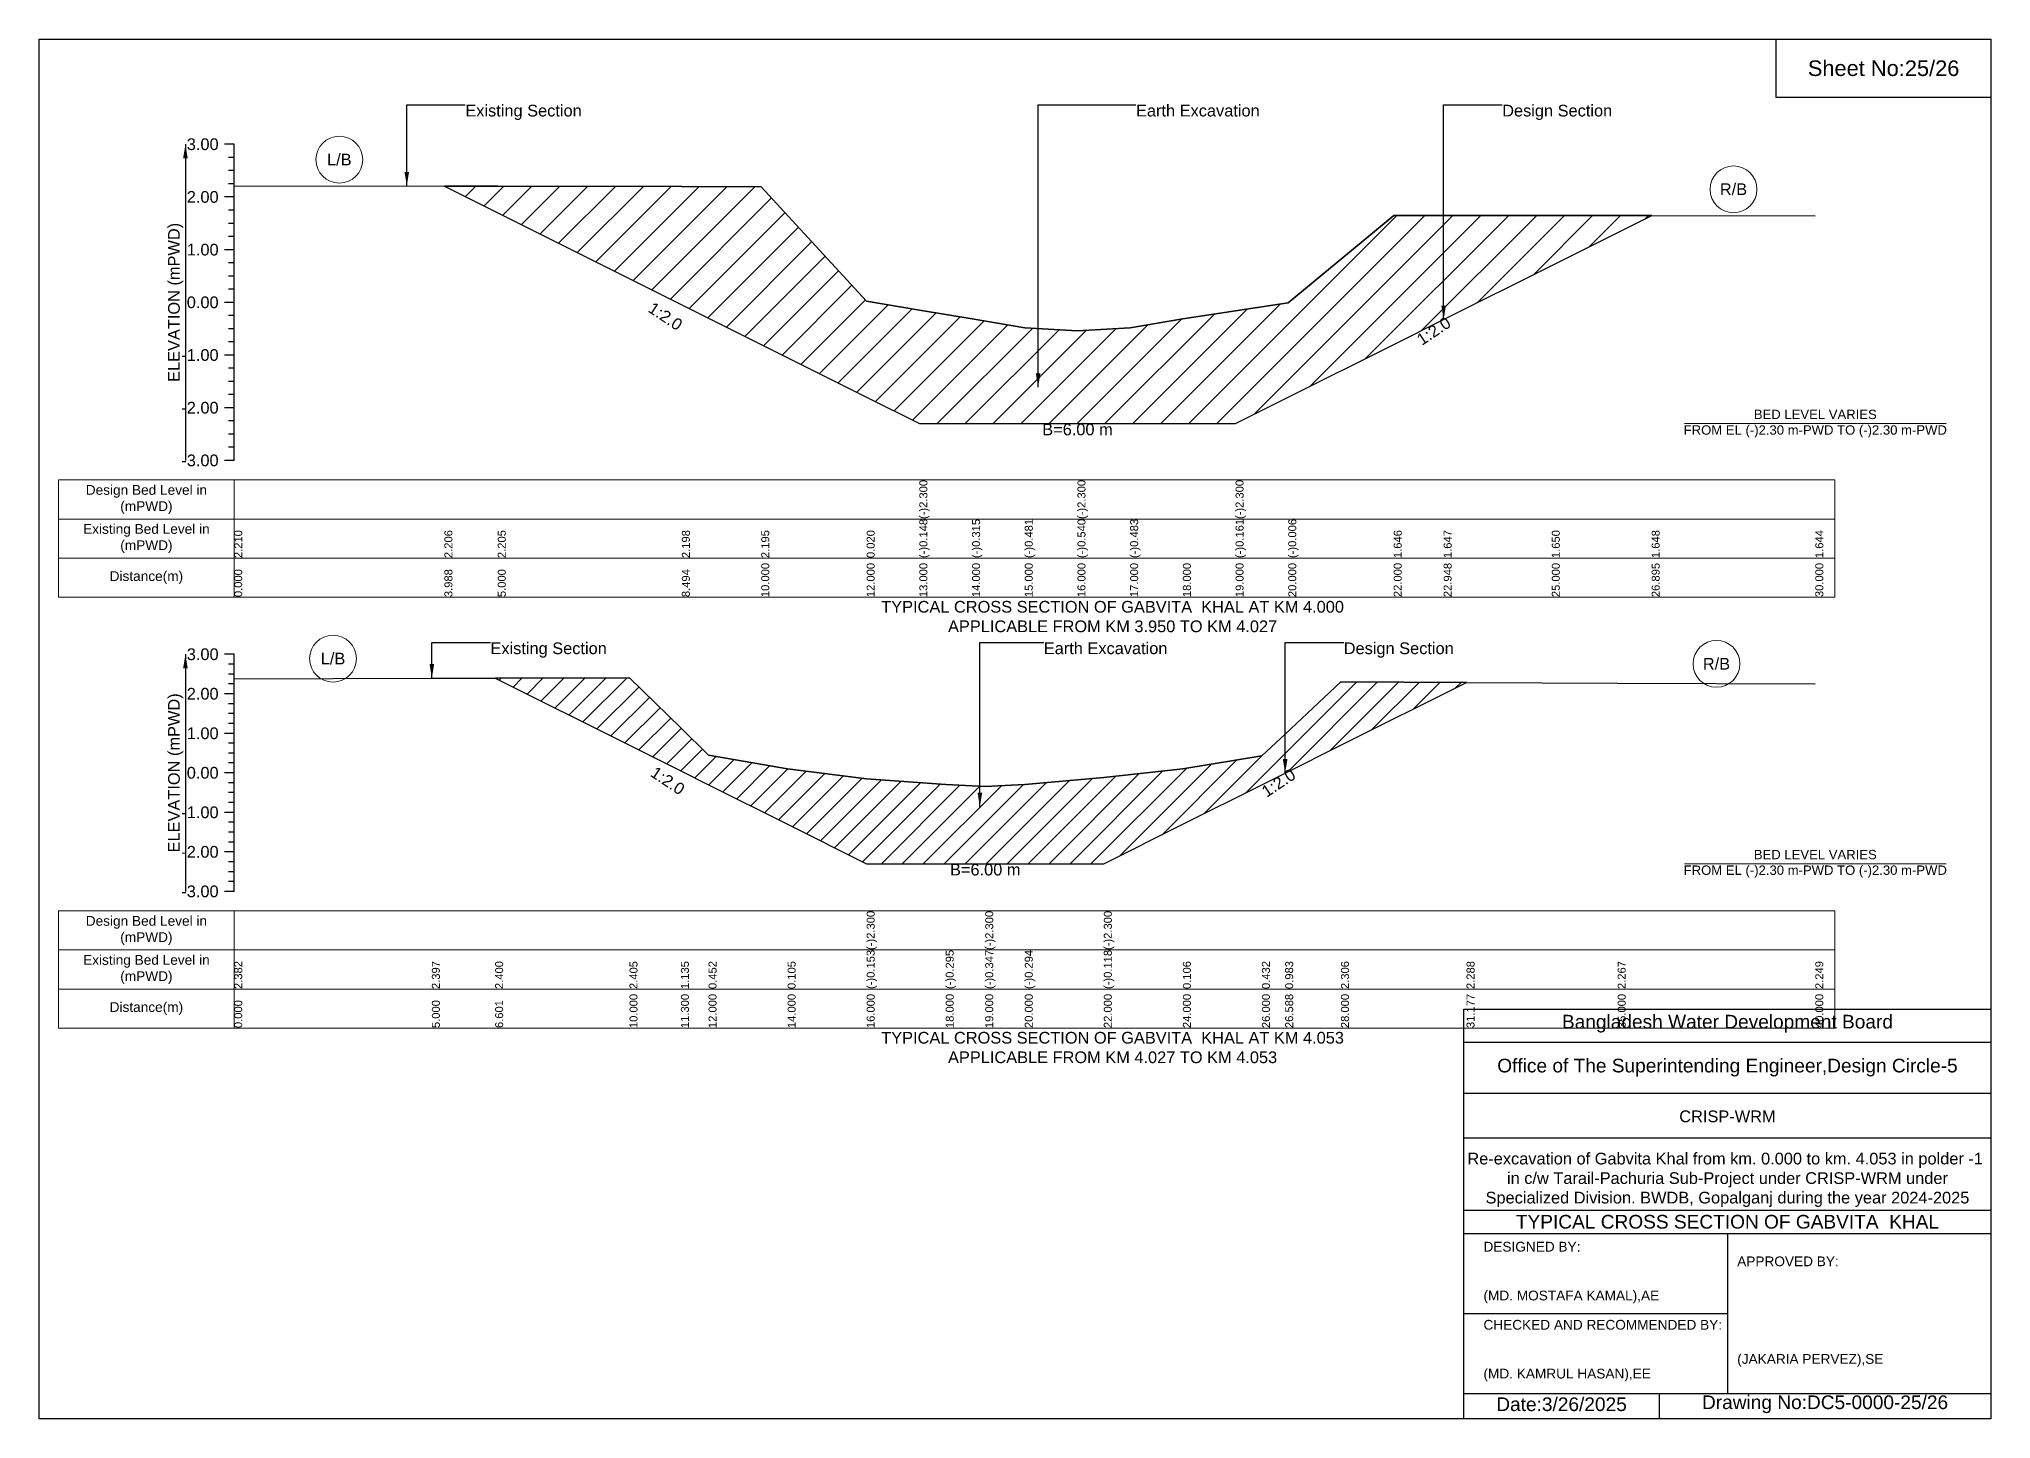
# Model space of a CAD drawing. Header units: feet. Extents: x 91000 to 358000, y -5687 to 0.
# Drawn here: x 340000 to 348000, y -5656 to 0 of the extents above; entities that cross this region are included whole.
import ezdxf

# ---------------------------------------------------------------- set-up
doc = ezdxf.new("R2010")
doc.units = ezdxf.units.FT
doc.header["$LTSCALE"] = 7
doc.header["$MEASUREMENT"] = 0
for name, color, linetype, lineweight in [('Cross section Data Border', 7, 'Continuous', 9), ('Cross Section Labels', 7, 'Continuous', 9), ('Existing_Bed_Level for Xsection', 7, 'Continuous', 25)]:
    doc.layers.add(name, color=color, linetype=linetype, lineweight=lineweight)
doc.styles.get("Standard").update_dxf_attribs({"font": 'arial.ttf'})
doc.dimstyles.get("Standard").update_dxf_attribs({"dimtxt": 0.18, "dimasz": 0.18, "dimexe": 0.18, "dimexo": 0.0625, "dimgap": 0.09, "dimtad": 0, "dimtih": 1, "dimtoh": 1, "dimdec": 4, "dimzin": 0, "dimdsep": 46, "dimtxsty": 'Standard', "dimcen": 0.09, "dimadec": 0, "dimazin": 0, "dimtfac": 1, "dimtdec": 4, "dimtofl": 0, "dimtmove": 0, "dimatfit": 3, "dimfxl": 1, "dimtolj": 1, "dimtzin": 0, "dimarcsym": 0})

msp = doc.modelspace()

# ---------------------------------------------------------------- hatches: boundary and pattern name
at = {"layer": 'Existing_Bed_Level for Xsection'}
h = msp.add_hatch(dxfattribs=at)
h.set_pattern_fill('ANSI31', color=256, scale=648, style=0)
h.paths.add_polyline_path([(341661.4, -602.9), (341880, -712.2), (342634.7, -1089.5), (342960, -1252.2), (343392, -1468.2), (343608, -1576.2), (343824, -1576.2), (344040, -1576.2), (344256, -1576.2), (344472, -1576.2), (344688, -1576.2), (344904, -1576.2), (345120, -1468.2), (345552, -1252.2), (345756.7, -1149.8), (346200, -928.2), (346609.4, -723.5), (346200, -723), (345756.7, -723.6), (345552, -723.8), (345120, -1080.7), (344904, -1114), (344688, -1147.4), (344472, -1183.7), (344256, -1196), (344040, -1183.3), (343824, -1147.4), (343608, -1111.2), (343392, -1075), (342960, -605.2), (342634.7, -604.6), (341880, -603.1)])
h = msp.add_hatch(dxfattribs=at)
h.set_pattern_fill('ANSI31', color=256, scale=486, style=0)
h.paths.add_polyline_path([(341869.3, -2619.1), (342420, -2894.4), (342630.7, -2999.7), (342744, -3056.4), (343068, -3218.4), (343392, -3380.4), (343716, -3380.4), (343878, -3380.4), (344040, -3380.4), (344364, -3380.4), (344688, -3218.4), (345012, -3056.4), (345107.3, -3008.7), (345336, -2894.4), (345850.6, -2637.1), (345336, -2634.2), (345107.3, -2848.5), (345012, -2937.8), (344688, -2990.6), (344364, -3026.9), (344040, -3055.4), (343878, -3064), (343716, -3055.6), (343392, -3032.6), (343068, -2990.8), (342744, -2934.6), (342630.7, -2823.9), (342420, -2618.2)])

# ---------------------------------------------------------------- linework, layer by layer
for points in [[(340000, 0), (348000, 0), (348000, -5656), (340000, -5656)], [(347120, 0), (348000, 0), (348000, -240), (347120, -240)]]:
    msp.add_lwpolyline(points, close=True)
for points in [[(345840, -5656), (345840, -3976), (348000, -3976)], [(345840, -4112), (348000, -4112)], [(345840, -4320), (348000, -4320)], [(345840, -4504), (348000, -4504)], [(345840, -4800), (348000, -4800)], [(345840, -4896), (348000, -4896)], [(346920, -4896), (346920, -5552)], [(345840, -5224), (346920, -5224)], [(345840, -5552), (348000, -5552)], [(346640, -5552), (346640, -5656)]]:
    msp.add_lwpolyline(points)
at = {"layer": 'Cross section Data Border'}
for points in [[(340080, -1807.4), (347360, -1807.4), (347360, -2287.4), (340080, -2287.4)], [(340080, -3573.8), (347360, -3573.8), (347360, -4053.8), (340080, -4053.8)]]:
    msp.add_lwpolyline(points, close=True, dxfattribs=at)
for points in [[(340800, -1807.4), (340800, -2287.4)], [(340080, -1967.4), (347360, -1967.4)], [(340080, -2127.4), (347360, -2127.4)], [(340800, -3573.8), (340800, -4053.8)], [(340080, -3733.8), (347360, -3733.8)], [(340080, -3893.8), (347360, -3893.8)]]:
    msp.add_lwpolyline(points, dxfattribs=at)
at = {"layer": 'Cross Section Labels'}
for points in [[(346744.2, -1576.2), (347815.8, -1576.2)], [(346744.2, -3380.4), (347815.8, -3380.4)]]:
    msp.add_lwpolyline(points, dxfattribs=at)
for centre in [(341230.7, -494.4), (346944.7, -615.9), (341205, -2539.7), (346875, -2561)]:
    msp.add_circle(centre, 96, dxfattribs=at)
at = {"layer": 'Existing_Bed_Level for Xsection'}
for points in [[(340800, -431.4), (340760, -431.4)], [(340800, -1727.4), (340800, -1511.4), (340800, -1295.4), (340800, -1079.4), (340800, -863.4), (340800, -647.4), (340800, -431.4)], [(340800, -485.4), (340776, -485.4)], [(340800, -539.4), (340776, -539.4)], [(340800, -593.4), (340776, -593.4)], [(340800, -602), (341661.4, -602.9), (341880, -603.1), (342634.7, -604.6), (342960, -605.2), (343392, -1075), (343608, -1111.2), (343608, -1111.2), (343824, -1147.4), (344040, -1183.3), (344256, -1196), (344256, -1196), (344472, -1183.7), (344688, -1147.4), (344904, -1114), (344904, -1114), (345120, -1080.7), (345552, -723.8), (345756.7, -723.6), (346200, -723), (346609.4, -723.5), (347280, -724.3)], [(340800, -647.4), (340760, -647.4)], [(340800, -701.4), (340776, -701.4)], [(340800, -755.4), (340776, -755.4)], [(340800, -863.4), (340760, -863.4)], [(340800, -809.4), (340776, -809.4)], [(340800, -917.4), (340776, -917.4)], [(340800, -971.4), (340776, -971.4)], [(340800, -1025.4), (340776, -1025.4)], [(340800, -1079.4), (340760, -1079.4)], [(340800, -1133.4), (340776, -1133.4)], [(340800, -1187.4), (340776, -1187.4)], [(340800, -1241.4), (340776, -1241.4)], [(340800, -1295.4), (340760, -1295.4)], [(340800, -1349.4), (340776, -1349.4)], [(340800, -1403.4), (340776, -1403.4)], [(340800, -1511.4), (340760, -1511.4)], [(340800, -1457.4), (340776, -1457.4)], [(340800, -1565.4), (340776, -1565.4)], [(340800, -1619.4), (340776, -1619.4)], [(340800, -1673.4), (340776, -1673.4)], [(340800, -1727.4), (340760, -1727.4)], [(340800, -2521.8), (340760, -2521.8)], [(340800, -3493.8), (340800, -3331.8), (340800, -3169.8), (340800, -3007.8), (340800, -2845.8), (340800, -2683.8), (340800, -2521.8)], [(340800, -2562.3), (340776, -2562.3)], [(340800, -2602.8), (340776, -2602.8)], [(340800, -2621.9), (341610, -2619.5), (341869.3, -2619.1), (342420, -2618.2), (342630.7, -2823.9), (342744, -2934.6), (343068, -2990.8), (343392, -3032.6), (343392, -3032.6), (343716, -3055.6), (343878, -3064), (343878, -3064), (344040, -3055.4), (344364, -3026.9), (344364, -3026.9), (344688, -2990.6), (345012, -2937.8), (345107.3, -2848.5), (345336, -2634.2), (345850.6, -2637.1), (346470, -2640.5), (347280, -2643.4)], [(340800, -2683.8), (340760, -2683.8)], [(340800, -2643.3), (340776, -2643.3)], [(340800, -2724.3), (340776, -2724.3)], [(340800, -2764.8), (340776, -2764.8)], [(340800, -2845.8), (340760, -2845.8)], [(340800, -2805.3), (340776, -2805.3)], [(340800, -2886.3), (340776, -2886.3)], [(340800, -2926.8), (340776, -2926.8)], [(340800, -3007.8), (340760, -3007.8)], [(340800, -2967.3), (340776, -2967.3)], [(340800, -3048.3), (340776, -3048.3)], [(340800, -3088.8), (340776, -3088.8)], [(340800, -3169.8), (340760, -3169.8)], [(340800, -3129.3), (340776, -3129.3)], [(340800, -3210.3), (340776, -3210.3)], [(340800, -3250.8), (340776, -3250.8)], [(340800, -3331.8), (340760, -3331.8)], [(340800, -3291.3), (340776, -3291.3)], [(340800, -3372.3), (340776, -3372.3)], [(340800, -3412.8), (340776, -3412.8)], [(340800, -3493.8), (340760, -3493.8)], [(340800, -3453.3), (340776, -3453.3)]]:
    msp.add_lwpolyline(points, dxfattribs=at)
for points in [[(341661.4, -602.9), (341880, -712.2), (342634.7, -1089.5), (342960, -1252.2), (343392, -1468.2), (343608, -1576.2), (343608, -1576.2), (343824, -1576.2), (344040, -1576.2), (344256, -1576.2), (344256, -1576.2), (344472, -1576.2), (344688, -1576.2), (344904, -1576.2), (344904, -1576.2), (345120, -1468.2), (345552, -1252.2), (345756.7, -1149.8), (346200, -928.2), (346609.4, -723.5), (346609.4, -723.5), (346609.4, -723.5), (346200, -723), (345756.7, -723.6), (345552, -723.8), (345120, -1080.7), (344904, -1114), (344904, -1114), (344688, -1147.4), (344472, -1183.7), (344256, -1196), (344256, -1196), (344040, -1183.3), (343824, -1147.4), (343608, -1111.2), (343608, -1111.2), (343392, -1075), (342960, -605.2), (342634.7, -604.6), (341880, -603.1)], [(341869.3, -2619.1), (341869.3, -2619.1), (342420, -2894.4), (342630.7, -2999.7), (342744, -3056.4), (343068, -3218.4), (343392, -3380.4), (343392, -3380.4), (343716, -3380.4), (343878, -3380.4), (343878, -3380.4), (344040, -3380.4), (344364, -3380.4), (344364, -3380.4), (344688, -3218.4), (345012, -3056.4), (345107.3, -3008.7), (345336, -2894.4), (345850.6, -2637.1), (345850.6, -2637.1), (345850.6, -2637.1), (345336, -2634.2), (345107.3, -2848.5), (345012, -2937.8), (344688, -2990.6), (344364, -3026.9), (344364, -3026.9), (344040, -3055.4), (343878, -3064), (343878, -3064), (343716, -3055.6), (343392, -3032.6), (343392, -3032.6), (343068, -2990.8), (342744, -2934.6), (342630.7, -2823.9), (342420, -2618.2), (341869.3, -2619.1)]]:
    msp.add_lwpolyline(points, close=True, dxfattribs=at)

# ---------------------------------------------------------------- texts
at = {"attachment_point": 5}
for s, insert, char_height in [('Sheet No:25/26', (347560, -120), 64), ('Bangladesh Water Development Board', (346920, -4036), 56), ('Office of The Superintending Engineer,Design Circle-5', (346920, -4216), 56)]:
    msp.add_mtext(s, dxfattribs=dict(at, insert=insert, char_height=char_height))
for s, insert, char_height, width, attachment_point in [('CRISP-WRM', (346920, -4416), 48, 2240, 5), ('Re-excavation of Gabvita Khal from km. 0.000 to km. 4.053 in polder -1  in c/w Tarail-Pachuria Sub-Project under CRISP-WRM under Specialized Division. BWDB, Gopalganj during the year 2024-2025', (346920, -4676), 48, 2160, 5), ('TYPICAL CROSS SECTION OF GABVITA  KHAL', (346920, -4848), 56, 2240, 5), ('DESIGNED BY:^J^J^J(MD. MOSTAFA KAMAL),AE', (345920, -5056), 40, 1120, 4), ('APPROVED BY:^J^J^J^J^J^J(JAKARIA PERVEZ),SE', (346960, -5216), 40, 1120, 4), ('CHECKED AND RECOMMENDED BY:^J^J^J(MD. KAMRUL HASAN),EE', (345920, -5376), 40, 1120, 4), ('Date:3/26/2025 ', (346240, -5596), 56, 1120, 5), ('Drawing No:DC5-0000-25/26', (347320, -5596), 56, 1760, 5)]:
    msp.add_mtext(s, dxfattribs=dict(insert=insert, char_height=char_height, width=width, attachment_point=attachment_point))
at = {"layer": 'Cross section Data Border', "char_height": 40, "width": 640, "attachment_point": 5}
for s, insert in [('Design Bed Level in (mPWD)', (340440, -1887.4)), ('Existing Bed Level in (mPWD)', (340440, -2047.4)), ('Distance(m)', (340440, -2207.4)), ('Design Bed Level in (mPWD)', (340440, -3653.8)), ('Existing Bed Level in (mPWD)', (340440, -3813.8)), ('Distance(m)', (340440, -3973.8))]:
    msp.add_mtext(s, dxfattribs=dict(at, insert=insert))
at = {"layer": 'Cross Section Labels'}
for s, insert, char_height, attachment_point in [('Existing Section', (341747.2, -269.4), 48, 1), ('Earth Excavation', (344496, -269.4), 48, 1), ('Design Section', (345996.7, -269.4), 48, 1), ('L/B', (341230.7, -494.4), 48, 5), ('R/B', (346944.7, -615.9), 48, 5), ('BED LEVEL VARIES ^JFROM EL (-)2.30 m-PWD TO (-)2.30 m-PWD', (347280, -1576.2), 38.4, 5), ('B=6.00 m', (344256, -1576.2), 48, 2), ('TYPICAL CROSS SECTION OF GABVITA  KHAL AT KM 4.000^JAPPLICABLE FROM KM 3.950 TO KM 4.027', (344400, -2367.4), 48, 5), ('Existing Section', (341850, -2473.2), 48, 1), ('Earth Excavation', (344118, -2473.2), 48, 1), ('Design Section', (345347.3, -2473.2), 48, 1), ('L/B', (341205, -2539.7), 48, 5), ('R/B', (346875, -2561), 48, 5), ('BED LEVEL VARIES ^JFROM EL (-)2.30 m-PWD TO (-)2.30 m-PWD', (347280, -3380.4), 38.4, 5), ('B=6.00 m', (343878, -3380.4), 48, 2), ('TYPICAL CROSS SECTION OF GABVITA  KHAL AT KM 4.053^JAPPLICABLE FROM KM 4.027 TO KM 4.053', (344400, -4133.8), 48, 5)]:
    msp.add_mtext(s, dxfattribs=dict(at, insert=insert, char_height=char_height, attachment_point=attachment_point))
at = {"layer": 'Cross Section Labels', "char_height": 48, "attachment_point": 2}
for insert, rotation in [((342580.7, -1116.5), 326.30993), ((345702.7, -1176.8), 33.69007), ((342590.2, -3020), 326.30993), ((345066.8, -3029), 33.69007)]:
    msp.add_mtext('1:2.0', dxfattribs=dict(at, insert=insert, rotation=rotation))
at = {"layer": 'Existing_Bed_Level for Xsection', "char_height": 48, "attachment_point": 6}
for s, insert in [('3.00', (340736, -431.4)), ('2.00', (340736, -647.4)), ('1.00', (340736, -863.4)), ('0.00', (340736, -1079.4)), ('-1.00', (340736, -1295.4)), ('-2.00', (340736, -1511.4)), ('-3.00', (340736, -1727.4)), ('3.00', (340736, -2521.8)), ('2.00', (340736, -2683.8)), ('1.00', (340736, -2845.8)), ('0.00', (340736, -3007.8)), ('-1.00', (340736, -3169.8)), ('-2.00', (340736, -3331.8)), ('-3.00', (340736, -3493.8))]:
    msp.add_mtext(s, dxfattribs=dict(at, insert=insert))
at = {"layer": 'Existing_Bed_Level for Xsection', "rotation": 90}
for s, insert, char_height, attachment_point in [('ELEVATION (mPWD)', (340560, -1079.4), 48, 5), ('(-)2.300', (343608, -1967.4), 32.8, 1), ('(-)2.300', (344256, -1967.4), 32.8, 1), ('(-)2.300', (344904, -1967.4), 32.8, 1), ('(-)0.148', (343608, -2127.4), 32.8, 1), ('(-)0.315', (343824, -2127.4), 32.8, 1), ('(-)0.481', (344040, -2127.4), 32.8, 1), ('(-)0.540', (344256, -2127.4), 32.8, 1), ('(-)0.483', (344472, -2127.4), 32.8, 1), ('(-)0.161', (344904, -2127.4), 32.8, 1), ('(-)0.006', (345120, -2127.4), 32.8, 1), ('2.210', (340800, -2127.4), 32.8, 1), ('2.206', (341661.4, -2127.4), 32.8, 1), ('2.205', (341880, -2127.4), 32.8, 1), ('2.198', (342634.7, -2127.4), 32.8, 1), ('2.195', (342960, -2127.4), 32.8, 1), ('0.020', (343392, -2127.4), 32.8, 1), ('1.646', (345552, -2127.4), 32.8, 1), ('1.647', (345756.7, -2127.4), 32.8, 1), ('1.650', (346200, -2127.4), 32.8, 1), ('1.648', (346609.4, -2127.4), 32.8, 1), ('1.644', (347280, -2127.4), 32.8, 1), ('10.000', (342960, -2287.4), 32.8, 1), ('12.000', (343392, -2287.4), 32.8, 1), ('13.000', (343608, -2287.4), 32.8, 1), ('14.000', (343824, -2287.4), 32.8, 1), ('15.000', (344040, -2287.4), 32.8, 1), ('16.000', (344256, -2287.4), 32.8, 1), ('17.000', (344472, -2287.4), 32.8, 1), ('18.000', (344688, -2287.4), 32.8, 1), ('19.000', (344904, -2287.4), 32.8, 1), ('20.000', (345120, -2287.4), 32.8, 1), ('22.000', (345552, -2287.4), 32.8, 1), ('22.948', (345756.7, -2287.4), 32.8, 1), ('25.000', (346200, -2287.4), 32.8, 1), ('26.895', (346609.4, -2287.4), 32.8, 1), ('30.000', (347280, -2287.4), 32.8, 1), ('0.000', (340800, -2287.4), 32.8, 1), ('3.988', (341661.4, -2287.4), 32.8, 1), ('5.000', (341880, -2287.4), 32.8, 1), ('8.494', (342634.7, -2287.4), 32.8, 1), ('ELEVATION (mPWD)', (340560, -3007.8), 48, 5), ('(-)2.300', (343392, -3733.8), 32.8, 1), ('(-)2.300', (343878, -3733.8), 32.8, 1), ('(-)2.300', (344364, -3733.8), 32.8, 1), ('(-)0.153', (343392, -3893.8), 32.8, 1), ('(-)0.295', (343716, -3893.8), 32.8, 1), ('(-)0.347', (343878, -3893.8), 32.8, 1), ('(-)0.294', (344040, -3893.8), 32.8, 1), ('(-)0.118', (344364, -3893.8), 32.8, 1), ('2.382', (340800, -3893.8), 32.8, 1), ('2.397', (341610, -3893.8), 32.8, 1), ('2.400', (341869.3, -3893.8), 32.8, 1), ('2.405', (342420, -3893.8), 32.8, 1), ('1.135', (342630.7, -3893.8), 32.8, 1), ('0.452', (342744, -3893.8), 32.8, 1), ('0.105', (343068, -3893.8), 32.8, 1), ('0.106', (344688, -3893.8), 32.8, 1), ('0.432', (345012, -3893.8), 32.8, 1), ('0.983', (345107.3, -3893.8), 32.8, 1), ('2.306', (345336, -3893.8), 32.8, 1), ('2.288', (345850.6, -3893.8), 32.8, 1), ('2.267', (346470, -3893.8), 32.8, 1), ('2.249', (347280, -3893.8), 32.8, 1), ('10.000', (342420, -4053.8), 32.8, 1), ('11.300', (342630.7, -4053.8), 32.8, 1), ('12.000', (342744, -4053.8), 32.8, 1), ('14.000', (343068, -4053.8), 32.8, 1), ('16.000', (343392, -4053.8), 32.8, 1), ('18.000', (343716, -4053.8), 32.8, 1), ('19.000', (343878, -4053.8), 32.8, 1), ('20.000', (344040, -4053.8), 32.8, 1), ('22.000', (344364, -4053.8), 32.8, 1), ('24.000', (344688, -4053.8), 32.8, 1), ('26.000', (345012, -4053.8), 32.8, 1), ('26.588', (345107.3, -4053.8), 32.8, 1), ('28.000', (345336, -4053.8), 32.8, 1), ('31.177', (345850.6, -4053.8), 32.8, 1), ('35.000', (346470, -4053.8), 32.8, 1), ('40.000', (347280, -4053.8), 32.8, 1), ('0.000', (340800, -4053.8), 32.8, 1), ('5.000', (341610, -4053.8), 32.8, 1), ('6.601', (341869.3, -4053.8), 32.8, 1)]:
    msp.add_mtext(s, dxfattribs=dict(at, insert=insert, char_height=char_height, attachment_point=attachment_point))

# ---------------------------------------------------------------- leaders
at = {"layer": 'Cross Section Labels', "annotation_type": 0, "has_hookline": 1, "hookline_direction": 0}
for points, text_width in [([(341507.2, -602), (341507.2, -269.4), (341747.1, -269.4)], 467.2), ([(344094.9, -1427.4), (344094.9, -269.4), (344495.9, -269.4)], 497), ([(345756.7, -1149.8), (345756.7, -269.4), (345996.6, -269.4)], 441.2), ([(341610, -2619.5), (341610, -2473.2), (341849.9, -2473.2)], 467.2), ([(343856.1, -3146.7), (343856.1, -2473.2), (344117.9, -2473.2)], 497), ([(345107.3, -3008.7), (345107.3, -2473.2), (345347.2, -2473.2)], 441.2)]:
    msp.add_leader(points, dimstyle='Standard', override={"dimasz": 57.6}, dxfattribs=dict(at, text_width=text_width))
at = {"layer": 'Existing_Bed_Level for Xsection'}
for points in [[(340600, -431.4), (340600, -1727.4)], [(340600, -2521.8), (340600, -3493.8)]]:
    msp.add_leader(points, dimstyle='Standard', override={"dimasz": 57.6}, dxfattribs=at)

doc.saveas('drawing.dxf')
